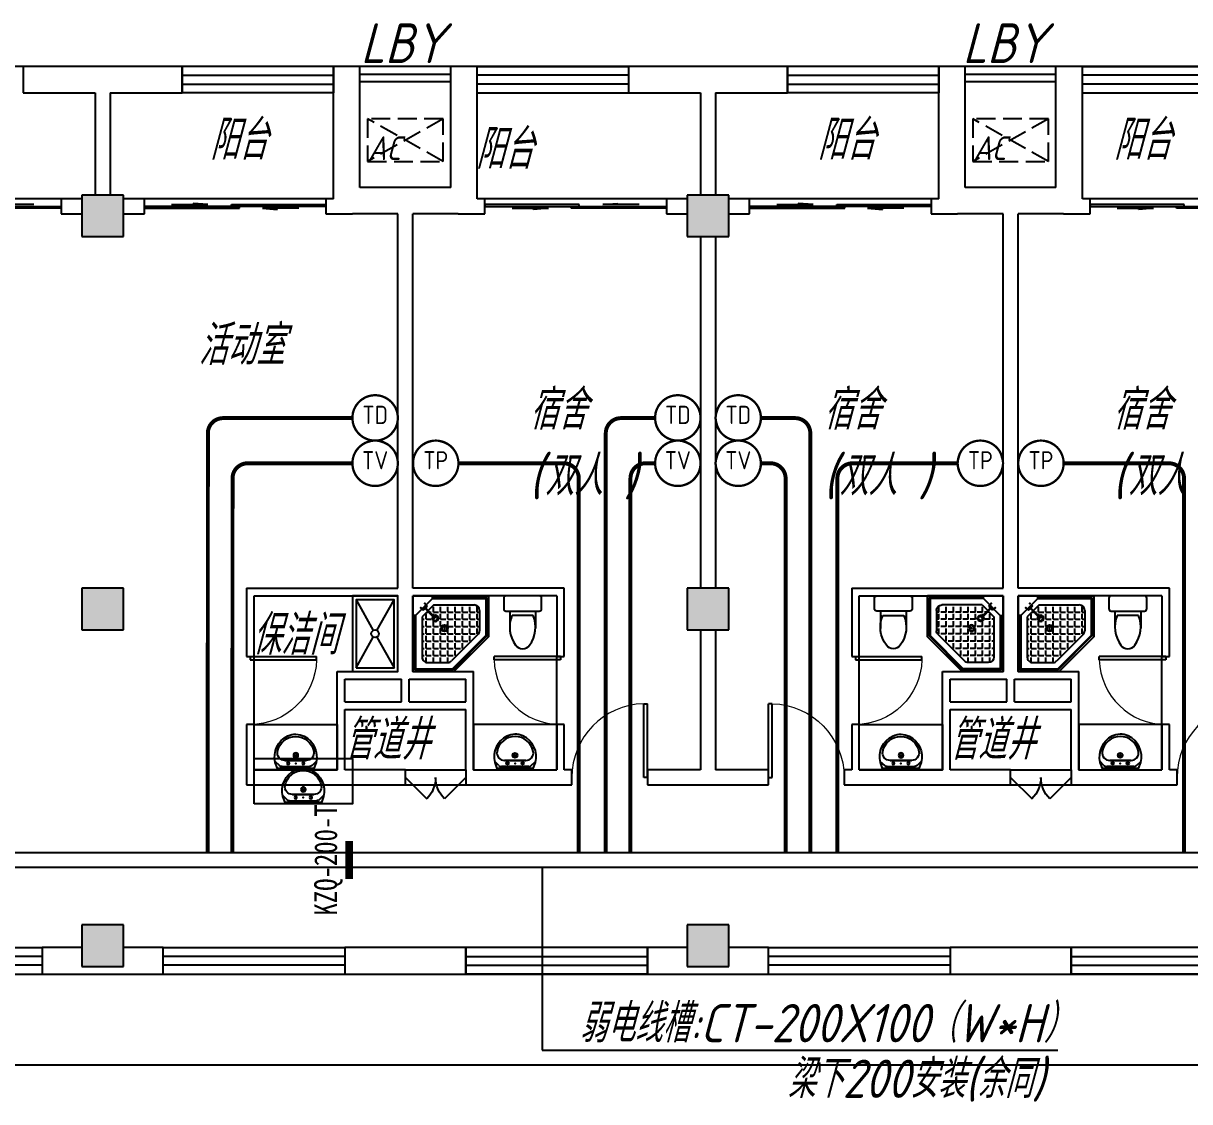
# Model space of a CAD drawing. Extents: x 0 to 2972856, y -1269770 to 0.
# Drawn here: x 2741606 to 2757023, y -885652 to -871395 of the extents above; entities that cross this region are included whole.
import ezdxf
from ezdxf.enums import TextEntityAlignment as Align

# ---------------------------------------------------------------- set-up
doc = ezdxf.new("R2010")
doc.units = 0
doc.header["$LTSCALE"] = 1000
doc.header["$PDSIZE"] = 50
doc.linetypes.add('DASH', pattern=[0.35, 0.25, -0.1])
for name, color, linetype in [('1-建筑底图', 8, 'Continuous'), ('CABLETRAY_DIM', 3, 'Continuous'), ('CABLETRAY_PDS', 4, 'Continuous'), ('EQUIP-通讯', 3, 'Continuous'), ('PUB_TEXT', 7, 'Continuous'), ('WIRE-综合布线', 4, 'Continuous'), ('抗震支吊架', 2, 'Continuous'), ('洁具', 251, 'Continuous'), ('空调外机', 251, 'Continuous')]:
    doc.layers.add(name, color=color, linetype=linetype)
doc.styles.add('_TEL_ATTDEF', font='GBENOR', dxfattribs={"width": 0.8, "height": 3, "bigfont": 'GBCBIG'})
doc.styles.add('_TEL_DIM', font='SIMPLEX', dxfattribs={"width": 0.8, "height": 3.5, "bigfont": 'HZTXT'})
doc.styles.add('kzcad', font='', dxfattribs={"width": 0.8})
doc.styles.get("Standard").update_dxf_attribs({"font": 'gbeitc.shx', "bigfont": 'gbcbig.shx'})
doc.styles.get('kzcad').set_extended_font_data('SimSun')
doc.linetypes.add('JIEDI', pattern='A,1.25,-0.25,0.25,-0.25,0.625,["/",Standard,S=0.6,R=0,X=0,Y=-0.3],0.625,-0.25,0.25,-0.25', length=4)

# ---------------------------------------------------------------- blocks, each defined once
blk = doc.blocks.new('$lvtry$00000178')
at = {"color": 0}
for p, q in [((-238, 0), (238, 0)), ((-214, -36), (-272, -91)), ((-180, -23), (180, -23)), ((-142, -105), (140, -105)), ((140, -105), (-142, -105)), ((216, -37), (268, -91))]:
    blk.add_line(p, q, dxfattribs=at)
blk.add_lwpolyline([(-104, -430, 0.224698), (110, -425, 0.348046), (269, -79), (239, 0), (-241, 0), (-271, -79, 0.356844)], format="xyb", close=True, dxfattribs=at)
for centre, radius in [((-100, -65), 16.3), ((1, -172), 31.6), ((100, -65), 16.3)]:
    blk.add_circle(centre, radius, dxfattribs=at)
at = {"color": 0, "lineweight": 13}
blk.add_circle((1, -172), 23, dxfattribs=at)
at = {"color": 0}
for centre, radius, start, end in [((-142, -205), 100, 90, 190.5602), ((-180, -73), 50, 90, 133.181), ((140, -205), 100, 349.4398, 90), ((180, -73), 50, 44.5607, 90), ((-1, -179), 243, 190.5602, 349.4398)]:
    blk.add_arc(centre, radius, start, end, dxfattribs=at)
for p in [(0, -65), (1, -172)]:
    blk.add_point(p, dxfattribs=at)
blk = doc.blocks.new('$equip$00003204')
at = {"const_width": 0.05}
blk.add_lwpolyline([(0, 0.5, -1), (0, -0.5, -1), (0, 0.5, 0.021884)], format="xyb", dxfattribs=at)
blk.add_circle((0, 0), 0.5)
for p in [(0, 0.5), (-0.5, 0), (0.5, 0), (0, -0.5)]:
    blk.add_point(p)
at = {"color": 7, "style": '_TEL_ATTDEF'}
blk.add_attdef('$TEXT$', text='', height=0.4, dxfattribs=at).set_placement((0, 0), align=Align.MIDDLE_CENTER)
at = {"color": 7, "style": '_TEL_DIM', "flags": 1}
for tag in ['A', 'REMARK']:
    blk.add_attdef(tag, text='', height=0.00002, dxfattribs=at).set_placement((0, 0), align=Align.MIDDLE_CENTER)
blk = doc.blocks.new('$equip$00003209')
at = {"const_width": 0.05}
blk.add_lwpolyline([(0, 0.5, -1), (0, -0.5, -1), (0, 0.5, 0.021884)], format="xyb", dxfattribs=at)
blk.add_circle((0, 0), 0.5)
for p in [(0, 0.5), (-0.5, 0), (0.5, 0), (0, -0.5)]:
    blk.add_point(p)
at = {"color": 7, "style": '_TEL_ATTDEF'}
blk.add_attdef('$TEXT$', text='', height=0.4, dxfattribs=at).set_placement((0, 0), align=Align.MIDDLE_CENTER)
at = {"color": 7, "style": '_TEL_DIM', "flags": 1}
for tag in ['A', 'REMARK']:
    blk.add_attdef(tag, text='', height=0.00002, dxfattribs=at).set_placement((0, 0), align=Align.MIDDLE_CENTER)
blk = doc.blocks.new('$equip$00003208')
at = {"const_width": 0.05}
blk.add_lwpolyline([(0, 0.5, -1), (0, -0.5, -1), (0, 0.5, 0.021884)], format="xyb", dxfattribs=at)
blk.add_circle((0, 0), 0.5)
for p in [(0, 0.5), (-0.5, 0), (0.5, 0), (0, -0.5)]:
    blk.add_point(p)
at = {"color": 7, "style": '_TEL_ATTDEF'}
blk.add_attdef('$TEXT$', text='', height=0.4, dxfattribs=at).set_placement((0, 0), align=Align.MIDDLE_CENTER)
at = {"color": 7, "style": '_TEL_DIM', "flags": 1}
for tag in ['A', 'REMARK']:
    blk.add_attdef(tag, text='', height=0.00002, dxfattribs=at).set_placement((0, 0), align=Align.MIDDLE_CENTER)
blk = doc.blocks.new('1F平面-CAD导入_dwg_Drawing4_t3_dwg_$plan$00001613-474159-1F-927810-1F')
at = {"layer": '洁具'}
for p, q in [((-200, 170), (-430, 170)), ((-30, 250), (-170, 250)), ((-260, -140), (-260, 140)), ((-200, -170), (-200, -220)), ((-170, -250), (-30, -250))]:
    blk.add_line(p, q, dxfattribs=at)
for points in [[(-200, 220), (-200, 170), (-200, -170), (-430, -170)], [(0, -220), (0, 220)]]:
    blk.add_lwpolyline(points, dxfattribs=at)
for centre, radius, start, end in [((-413, -227), 398, 67.4505, 126.6381), ((-170, 220), 30, 90, 180), ((-30, 220), 30, 0, 90), ((-590, 0), 110, 123.4509, 236.5491), ((-413, 227), 398, 233.3619, 292.5495), ((-170, -220), 30, 180, 270), ((-30, -220), 30, 270, 0)]:
    blk.add_arc(centre, radius, start, end, dxfattribs=at)
blk = doc.blocks.new('$lvtry$00000169')
at = {"color": 0}
for p, q in [((259, -36), (259, 0)), ((259, -36), (36, -259)), ((276, -120), (120, -276)), ((144, -151), (291, -298)), ((151, -144), (298, -291)), ((259, -24), (976, -24)), ((259, -36), (964, -36)), ((270, -213), (270, -143)), ((276, -120), (808, -120)), ((366, -213), (366, -143)), ((462, -213), (462, -143)), ((558, -213), (558, -143)), ((655, -213), (655, -143)), ((751, -213), (751, -143)), ((847, -213), (847, -143)), ((964, -36), (976, -24)), ((964, -36), (964, -525)), ((976, -24), (976, -530)), ((36, -259), (0, -259)), ((24, -259), (24, -976)), ((36, -259), (36, -964)), ((120, -276), (120, -808)), ((173, -309), (173, -239)), ((183, -213), (205, -213)), ((220, -213), (243, -213)), ((270, -213), (340, -213)), ((270, -263), (270, -239)), ((366, -213), (436, -213)), ((366, -309), (366, -239)), ((462, -213), (532, -213)), ((462, -309), (462, -239)), ((558, -213), (628, -213)), ((558, -309), (558, -239)), ((655, -213), (725, -213)), ((655, -309), (655, -239)), ((751, -213), (821, -213)), ((751, -309), (751, -239)), ((847, -213), (880, -213)), ((847, -309), (847, -239)), ((880, -192), (880, -460)), ((120, -309), (147, -309)), ((120, -405), (147, -405)), ((173, -309), (243, -309)), ((173, -405), (173, -335)), ((173, -405), (243, -405)), ((173, -501), (173, -431)), ((270, -405), (270, -335)), ((270, -405), (340, -405)), ((270, -501), (270, -431)), ((334, -309), (340, -309)), ((366, -309), (436, -309)), ((366, -405), (366, -335)), ((366, -405), (379, -405)), ((366, -501), (366, -431)), ((462, -309), (532, -309)), ((462, -405), (462, -335)), ((462, -405), (532, -405)), ((462, -501), (462, -431)), ((558, -309), (628, -309)), ((558, -405), (558, -335)), ((558, -405), (628, -405)), ((558, -501), (558, -431)), ((655, -309), (725, -309)), ((655, -405), (655, -335)), ((655, -405), (725, -405)), ((655, -501), (655, -431)), ((751, -309), (821, -309)), ((751, -405), (751, -335)), ((751, -405), (821, -405)), ((751, -501), (751, -431)), ((847, -309), (880, -309)), ((847, -405), (847, -335)), ((847, -405), (880, -405)), ((847, -501), (847, -431)), ((120, -501), (147, -501)), ((120, -598), (147, -598)), ((173, -501), (243, -501)), ((173, -598), (173, -528)), ((173, -598), (243, -598)), ((270, -501), (340, -501)), ((270, -598), (270, -528)), ((270, -598), (340, -598)), ((366, -501), (436, -501)), ((366, -598), (366, -528)), ((366, -598), (436, -598)), ((462, -501), (532, -501)), ((462, -598), (462, -528)), ((462, -598), (532, -598)), ((859, -511), (511, -859)), ((964, -525), (525, -964)), ((976, -530), (530, -976)), ((558, -501), (628, -501)), ((558, -598), (558, -528)), ((558, -598), (628, -598)), ((655, -501), (725, -501)), ((655, -598), (655, -528)), ((655, -598), (725, -598)), ((751, -501), (821, -501)), ((751, -598), (751, -528)), ((751, -598), (773, -598)), ((847, -501), (867, -501)), ((964, -525), (976, -530)), ((120, -694), (147, -694)), ((173, -694), (173, -624)), ((173, -694), (243, -694)), ((173, -790), (173, -720)), ((270, -694), (270, -624)), ((270, -694), (340, -694)), ((270, -790), (270, -720)), ((366, -694), (366, -624)), ((366, -694), (436, -694)), ((366, -790), (366, -720)), ((462, -694), (462, -624)), ((462, -694), (532, -694)), ((462, -790), (462, -720)), ((558, -694), (558, -624)), ((558, -694), (628, -694)), ((558, -790), (558, -720)), ((655, -694), (655, -624)), ((655, -694), (676, -694)), ((120, -790), (147, -790)), ((173, -790), (243, -790)), ((173, -878), (173, -816)), ((192, -880), (460, -880)), ((270, -790), (340, -790)), ((270, -880), (270, -816)), ((366, -790), (436, -790)), ((366, -880), (366, -816)), ((462, -790), (532, -790)), ((462, -880), (462, -816)), ((558, -790), (580, -790)), ((36, -964), (24, -976)), ((24, -976), (530, -976)), ((36, -964), (525, -964)), ((525, -964), (530, -976))]:
    blk.add_line(p, q, dxfattribs=at)
blk.add_lwpolyline([(0, 0), (0, -1000), (540, -1000), (1000, -540), (1000, 0)], close=True)
for points in [[(0, 0), (0, -1000)], [(0, 0), (1000, 0)], [(1000, 0), (1000, -540)], [(190, -136), (178, -148), (162, -132), (174, -121)], [(136, -190), (148, -178), (132, -162), (121, -174)], [(1000, -540), (540, -1000)], [(0, -1000), (540, -1000)]]:
    blk.add_lwpolyline(points, close=True, dxfattribs=at)
for radius in [43.8, 31.1]:
    blk.add_circle((416, -428), radius, dxfattribs=at)
for centre, radius, start, end in [((808, -192), 72, 0, 90), ((296, -296), 40.6, 142.583, 128.4197), ((296, -296), 28.6, 145.828, 125.6599), ((808, -460), 72, 315, 0), ((192, -808), 72, 180, 270), ((460, -808), 72, 270, 315)]:
    blk.add_arc(centre, radius, start, end, dxfattribs=at)
for p in [(156, -102, 0), (103, -156, 0), (416, -428, 0)]:
    blk.add_point(p, dxfattribs=at)
blk = doc.blocks.new('A$C70365C93')
at = {"layer": '洁具'}
blk.add_lwpolyline([(-1900, 2300), (-1900, 1700), (-800, 1700), (-800, 2300)], close=True, dxfattribs=at)
blk.add_blockref('$lvtry$00000178', (-1350, 2280), dxfattribs=at)
at = {"layer": '洁具', "rotation": 180}
blk.add_blockref('$lvtry$00000169', (0, 0), dxfattribs=at)
at = {"layer": '洁具', "extrusion": (0, 0, -1), "xscale": -1, "zscale": -1, "rotation": 90}
blk.add_blockref('1F平面-CAD导入_dwg_Drawing4_t3_dwg_$plan$00001613-474159-1F-927810-1F', (1450, 0), dxfattribs=at)
blk = doc.blocks.new('A$Cf5a72a1b')
at = {"layer": '空调外机', "linetype": 'DASH'}
for p, q in [((1000, 563), (0, 0)), ((1000, 0), (0, 563))]:
    blk.add_line(p, q, dxfattribs=at)
blk.add_lwpolyline([(1000, 563), (0, 563), (0, 0), (1000, 0)], close=True, dxfattribs=at)
at = {"layer": 'PUB_TEXT'}
blk.add_text('AC', height=315, dxfattribs=at).set_placement((5, 18))
blk = doc.blocks.new('$WINLIB2D$00000001')
at = {"color": 0}
for points in [[(-0.5, 0.5), (-0.5, -0.5)], [(-0.5, 0.5), (0.5, 0.5)], [(0.5, -0.5), (0.5, 0.5)], [(0.5, 0.1667), (-0.5, 0.1667)], [(0.5, -0.1667), (-0.5, -0.1667)], [(-0.5, -0.5), (0.5, -0.5)]]:
    blk.add_lwpolyline(points, dxfattribs=at)
blk = doc.blocks.new('$DorLib2D$00000116')
at = {"color": 0}
for p, q in [((-0.5, 0), (-0.146, 0.354)), ((0.5, 0), (0.146, 0.354))]:
    blk.add_line(p, q, dxfattribs=at)
for centre, start, end in [((-0.5, 0), 0, 45), ((0.5, 0), 135, 180)]:
    blk.add_arc(centre, 0.5, start, end, dxfattribs=at)
blk = doc.blocks.new('$DorLib2D$00000001')
for p, q in [((0.45, 0.975), (0.5, 0.975)), ((0.45, 0), (0.45, 0.975)), ((0.5, 0), (0.5, 0.975)), ((0.5, 0), (0.45, 0))]:
    blk.add_line(p, q)
at = {"lineweight": 13}
blk.add_arc((0.475, 0), 0.975, 91.4693, 180, dxfattribs=at)
blk = doc.blocks.new('$DorLib2D$00000131')
at = {"color": 0, "linetype": 'Continuous'}
for p, q in [((0.15, 0.125), (0.2319, 0.1973)), ((0.2319, 0.1973), (0.2319, 0.125)), ((-0.5, 0.125), (-0.5, 0)), ((0.0192, 0.125), (-0.5, 0.125)), ((0.0192, 0), (0.0192, 0.125)), ((0.35, 0.125), (0.15, 0.125)), ((-0.5, 0), (0.0192, 0)), ((-0.024, 0), (0.5, 0)), ((-0.024, -0.125), (-0.024, 0)), ((0.5, 0), (0.5, -0.125)), ((-0.35, -0.125), (-0.15, -0.125)), ((-0.2319, -0.1973), (-0.2319, -0.125)), ((-0.15, -0.125), (-0.2319, -0.1973)), ((0.5, -0.125), (-0.024, -0.125))]:
    blk.add_line(p, q, dxfattribs=at)
blk = doc.blocks.new('1-1层建筑底图')
at = {"layer": '1-建筑底图'}
for points in [[(2128151.6, -730026.3), (2127601.6, -730026.3), (2127601.6, -730576.3), (2128151.6, -730576.3)], [(2136151.6, -730026.3), (2135601.6, -730026.3), (2135601.6, -730576.3), (2136151.6, -730576.3)], [(2128151.6, -735226.3), (2127601.6, -735226.3), (2127601.6, -735776.3), (2128151.6, -735776.3)], [(2136151.6, -735226.3), (2135601.6, -735226.3), (2135601.6, -735776.3), (2136151.6, -735776.3)], [(2128151.6, -739676.3), (2127601.6, -739676.3), (2127601.6, -740226.3), (2128151.6, -740226.3)], [(2136151.6, -739676.3), (2135601.6, -739676.3), (2135601.6, -740226.3), (2136151.6, -740226.3)]]:
    blk.add_hatch(color=256, dxfattribs=at).paths.add_polyline_path(points)
for p, q in [((2127876.6, -728326.3), (2126826.6, -728326.3)), ((2126826.6, -728326.3), (2126826.6, -728676.3)), ((2128926.6, -728326.3), (2127876.6, -728326.3)), ((2128926.6, -728676.3), (2128926.6, -728326.3)), ((2131276.6, -728326.3), (2130926.6, -728326.3)), ((2130926.6, -728326.3), (2130926.6, -728676.3)), ((2131276.6, -729926.3), (2131276.6, -728326.3)), ((2132826.6, -728326.3), (2132476.6, -728326.3)), ((2132476.6, -729926.3), (2132476.6, -728326.3)), ((2132826.6, -728676.3), (2132826.6, -728326.3)), ((2135876.6, -728326.3), (2134826.6, -728326.3)), ((2134826.6, -728326.3), (2134826.6, -728676.3)), ((2136926.6, -728326.3), (2135876.6, -728326.3)), ((2136926.6, -728676.3), (2136926.6, -728326.3)), ((2139276.6, -728326.3), (2138926.6, -728326.3)), ((2138926.6, -728326.3), (2138926.6, -728676.3)), ((2139276.6, -729926.3), (2139276.6, -728326.3)), ((2140476.6, -729926.3), (2140476.6, -728326.3)), ((2140826.6, -728326.3), (2140476.6, -728326.3)), ((2140826.6, -728676.3), (2140826.6, -728326.3)), ((2126826.6, -728676.3), (2127776.6, -728676.3)), ((2127776.6, -728676.3), (2127776.6, -730026.3)), ((2127976.6, -728676.3), (2128926.6, -728676.3)), ((2127976.6, -728676.3), (2127976.6, -730026.3)), ((2130926.6, -730076.3), (2130926.6, -728676.3)), ((2132826.6, -730076.3), (2132826.6, -728676.3)), ((2134826.6, -728676.3), (2135776.6, -728676.3)), ((2135776.6, -728676.3), (2135776.6, -730026.3)), ((2135976.6, -728676.3), (2136926.6, -728676.3)), ((2135976.6, -728676.3), (2135976.6, -730026.3)), ((2138926.6, -730076.3), (2138926.6, -728676.3)), ((2140826.6, -730076.3), (2140826.6, -728676.3)), ((2131876.6, -729926.3), (2131276.6, -729926.3)), ((2132476.6, -729926.3), (2131876.6, -729926.3)), ((2139876.6, -729926.3), (2139276.6, -729926.3)), ((2140476.6, -729926.3), (2139876.6, -729926.3)), ((2127326.6, -730076.3), (2124926.6, -730076.3)), ((2127601.6, -730076.3), (2127326.6, -730076.3)), ((2127326.6, -730076.3), (2127326.6, -730276.3)), ((2128151.6, -730026.3), (2127601.6, -730026.3)), ((2127601.6, -730026.3), (2127601.6, -730576.3)), ((2128151.6, -730576.3), (2128151.6, -730026.3)), ((2128426.6, -730076.3), (2128151.6, -730076.3)), ((2128426.6, -730276.3), (2128426.6, -730076.3)), ((2130826.6, -730076.3), (2128426.6, -730076.3)), ((2130926.6, -730076.3), (2130826.6, -730076.3)), ((2130826.6, -730076.3), (2130826.6, -730276.3)), ((2132926.6, -730076.3), (2132826.6, -730076.3)), ((2135326.6, -730076.3), (2132926.6, -730076.3)), ((2132926.6, -730276.3), (2132926.6, -730076.3)), ((2135601.6, -730076.3), (2135326.6, -730076.3)), ((2135326.6, -730076.3), (2135326.6, -730276.3)), ((2136151.6, -730026.3), (2135601.6, -730026.3)), ((2135601.6, -730026.3), (2135601.6, -730576.3)), ((2136151.6, -730576.3), (2136151.6, -730026.3)), ((2136426.6, -730076.3), (2136151.6, -730076.3)), ((2136426.6, -730276.3), (2136426.6, -730076.3)), ((2138826.6, -730076.3), (2136426.6, -730076.3)), ((2138926.6, -730076.3), (2138826.6, -730076.3)), ((2138826.6, -730076.3), (2138826.6, -730276.3)), ((2140926.6, -730076.3), (2140826.6, -730076.3)), ((2143326.6, -730076.3), (2140926.6, -730076.3)), ((2140926.6, -730276.3), (2140926.6, -730076.3)), ((2127326.6, -730276.3), (2127601.6, -730276.3)), ((2128151.6, -730276.3), (2128426.6, -730276.3)), ((2130826.6, -730276.3), (2131176.6, -730276.3)), ((2131776.6, -730276.3), (2131176.6, -730276.3)), ((2131776.6, -735226.3), (2131776.6, -730276.3)), ((2132576.6, -730276.3), (2131976.6, -730276.3)), ((2131976.6, -735226.3), (2131976.6, -730276.3)), ((2132576.6, -730276.3), (2132926.6, -730276.3)), ((2135326.6, -730276.3), (2135601.6, -730276.3)), ((2136151.6, -730276.3), (2136426.6, -730276.3)), ((2138826.6, -730276.3), (2139176.6, -730276.3)), ((2139776.6, -730276.3), (2139176.6, -730276.3)), ((2139776.6, -735226.3), (2139776.6, -730276.3)), ((2140576.6, -730276.3), (2139976.6, -730276.3)), ((2139976.6, -735226.3), (2139976.6, -730276.3)), ((2140576.6, -730276.3), (2140926.6, -730276.3)), ((2127601.6, -730576.3), (2128151.6, -730576.3)), ((2135601.6, -730576.3), (2136151.6, -730576.3)), ((2135776.6, -730576.3), (2135776.6, -735226.3)), ((2135976.6, -730576.3), (2135976.6, -735226.3)), ((2128151.6, -735226.3), (2127601.6, -735226.3)), ((2127601.6, -735226.3), (2127601.6, -735776.3)), ((2128151.6, -735776.3), (2128151.6, -735226.3)), ((2129776.6, -735226.3), (2131776.6, -735226.3)), ((2129776.6, -735226.3), (2129776.6, -736126.3)), ((2133976.6, -735226.3), (2131976.6, -735226.3)), ((2133976.6, -736126.3), (2133976.6, -735226.3)), ((2136151.6, -735226.3), (2135601.6, -735226.3)), ((2135601.6, -735226.3), (2135601.6, -735776.3)), ((2136151.6, -735776.3), (2136151.6, -735226.3)), ((2137776.6, -735226.3), (2139776.6, -735226.3)), ((2137776.6, -735226.3), (2137776.6, -736126.3)), ((2141976.6, -735226.3), (2139976.6, -735226.3)), ((2141976.6, -736126.3), (2141976.6, -735226.3)), ((2129876.6, -735326.3), (2131776.6, -735326.3)), ((2129876.6, -736126.3), (2129876.6, -735326.3)), ((2131226.6, -735376.3), (2131452.3, -735782.6)), ((2131500.9, -735782.6), (2131726.6, -735376.3)), ((2131776.6, -736326.3), (2131776.6, -735326.3)), ((2131976.6, -736326.3), (2131976.6, -735326.3)), ((2133876.6, -735326.3), (2131976.6, -735326.3)), ((2133876.6, -735326.3), (2133876.6, -736126.3)), ((2137876.6, -735326.3), (2139776.6, -735326.3)), ((2137876.6, -736126.3), (2137876.6, -735326.3)), ((2139776.6, -736326.3), (2139776.6, -735326.3)), ((2139976.6, -736326.3), (2139976.6, -735326.3)), ((2141876.6, -735326.3), (2139976.6, -735326.3)), ((2141876.6, -735326.3), (2141876.6, -736126.3)), ((2127601.6, -735776.3), (2128151.6, -735776.3)), ((2135601.6, -735776.3), (2136151.6, -735776.3)), ((2135776.6, -735776.3), (2135776.6, -737626.3)), ((2135976.6, -735776.3), (2135976.6, -737626.3)), ((2131226.6, -736276.3), (2131452.3, -735870)), ((2131500.9, -735870), (2131726.6, -736276.3)), ((2129776.6, -736126.3), (2129876.6, -736126.3)), ((2129876.6, -737026.3), (2129876.6, -736126.3)), ((2133876.6, -737026.3), (2133876.6, -736126.3)), ((2133876.6, -736126.3), (2133976.6, -736126.3)), ((2137776.6, -736126.3), (2137876.6, -736126.3)), ((2137876.6, -737026.3), (2137876.6, -736126.3)), ((2141876.6, -737026.3), (2141876.6, -736126.3)), ((2141876.6, -736126.3), (2141976.6, -736126.3)), ((2130976.6, -736326.3), (2131776.6, -736326.3)), ((2130976.6, -736826.3), (2130976.6, -736326.3)), ((2131076.6, -736426.3), (2131826.6, -736426.3)), ((2131076.6, -736726.3), (2131076.6, -736426.3)), ((2131826.6, -736726.3), (2131826.6, -736426.3)), ((2131926.6, -736426.3), (2132676.6, -736426.3)), ((2131926.6, -736726.3), (2131926.6, -736426.3)), ((2131976.6, -736326.3), (2132776.6, -736326.3)), ((2132676.6, -736726.3), (2132676.6, -736426.3)), ((2132776.6, -736826.3), (2132776.6, -736326.3)), ((2138976.6, -736326.3), (2139776.6, -736326.3)), ((2138976.6, -736826.3), (2138976.6, -736326.3)), ((2139076.6, -736426.3), (2139826.6, -736426.3)), ((2139076.6, -736726.3), (2139076.6, -736426.3)), ((2139826.6, -736726.3), (2139826.6, -736426.3)), ((2139926.6, -736426.3), (2140676.6, -736426.3)), ((2139926.6, -736726.3), (2139926.6, -736426.3)), ((2139976.6, -736326.3), (2140776.6, -736326.3)), ((2140676.6, -736726.3), (2140676.6, -736426.3)), ((2140776.6, -736826.3), (2140776.6, -736326.3)), ((2131076.6, -736726.3), (2131826.6, -736726.3)), ((2131926.6, -736726.3), (2132676.6, -736726.3)), ((2139076.6, -736726.3), (2139826.6, -736726.3)), ((2139926.6, -736726.3), (2140676.6, -736726.3)), ((2130976.6, -737626.3), (2130976.6, -736826.3)), ((2131076.6, -736826.3), (2131876.6, -736826.3)), ((2131076.6, -737626.3), (2131076.6, -736826.3)), ((2131876.6, -736826.3), (2132676.6, -736826.3)), ((2132676.6, -737626.3), (2132676.6, -736826.3)), ((2132776.6, -737626.3), (2132776.6, -736826.3)), ((2138976.6, -737626.3), (2138976.6, -736826.3)), ((2139076.6, -736826.3), (2139876.6, -736826.3)), ((2139076.6, -737626.3), (2139076.6, -736826.3)), ((2139876.6, -736826.3), (2140676.6, -736826.3)), ((2140676.6, -737626.3), (2140676.6, -736826.3)), ((2140776.6, -737626.3), (2140776.6, -736826.3)), ((2129876.6, -737026.3), (2129776.6, -737026.3)), ((2129776.6, -737026.3), (2129776.6, -737826.3)), ((2129876.6, -737626.3), (2129876.6, -737026.3)), ((2133976.6, -737026.3), (2133876.6, -737026.3)), ((2133876.6, -737026.3), (2133876.6, -737626.3)), ((2133976.6, -737626.3), (2133976.6, -737026.3)), ((2137876.6, -737026.3), (2137776.6, -737026.3)), ((2137776.6, -737026.3), (2137776.6, -737626.3)), ((2137876.6, -737626.3), (2137876.6, -737026.3)), ((2141976.6, -737026.3), (2141876.6, -737026.3)), ((2141876.6, -737026.3), (2141876.6, -737626.3)), ((2141976.6, -737626.3), (2141976.6, -737026.3)), ((2129876.6, -737626.3), (2130976.6, -737626.3)), ((2131876.6, -737626.3), (2131076.6, -737626.3)), ((2131876.6, -737826.3), (2131876.6, -737626.3)), ((2131876.6, -737626.3), (2132676.6, -737626.3)), ((2132676.6, -737626.3), (2132676.6, -737826.3)), ((2132776.6, -737626.3), (2133876.6, -737626.3)), ((2134076.6, -737626.3), (2133976.6, -737626.3)), ((2134076.6, -737826.3), (2134076.6, -737626.3)), ((2135776.6, -737626.3), (2135076.6, -737626.3)), ((2135076.6, -737626.3), (2135076.6, -737826.3)), ((2136676.6, -737626.3), (2135976.6, -737626.3)), ((2136676.6, -737826.3), (2136676.6, -737626.3)), ((2137776.6, -737626.3), (2137676.6, -737626.3)), ((2137676.6, -737626.3), (2137676.6, -737826.3)), ((2137876.6, -737626.3), (2138976.6, -737626.3)), ((2139876.6, -737626.3), (2139076.6, -737626.3)), ((2139876.6, -737826.3), (2139876.6, -737626.3)), ((2139876.6, -737626.3), (2140676.6, -737626.3)), ((2140676.6, -737626.3), (2140676.6, -737826.3)), ((2140776.6, -737626.3), (2141876.6, -737626.3)), ((2142076.6, -737626.3), (2141976.6, -737626.3)), ((2142076.6, -737826.3), (2142076.6, -737626.3)), ((2129776.6, -737826.3), (2130976.6, -737826.3)), ((2130976.6, -737826.3), (2131876.6, -737826.3)), ((2131876.6, -737826.3), (2132676.6, -737826.3)), ((2132676.6, -737826.3), (2132776.6, -737826.3)), ((2132776.6, -737826.3), (2133976.6, -737826.3)), ((2133976.6, -737826.3), (2134076.6, -737826.3)), ((2135076.6, -737826.3), (2135876.6, -737826.3)), ((2135876.6, -737826.3), (2136676.6, -737826.3)), ((2137676.6, -737826.3), (2137776.6, -737826.3)), ((2137776.6, -737826.3), (2138976.6, -737826.3)), ((2138976.6, -737826.3), (2139876.6, -737826.3)), ((2139876.6, -737826.3), (2140676.6, -737826.3)), ((2140676.6, -737826.3), (2140776.6, -737826.3)), ((2140776.6, -737826.3), (2141976.6, -737826.3)), ((2141976.6, -737826.3), (2142076.6, -737826.3)), ((2128151.6, -739676.3), (2127601.6, -739676.3)), ((2127601.6, -739676.3), (2127601.6, -740226.3)), ((2128151.6, -740226.3), (2128151.6, -739676.3)), ((2136151.6, -739676.3), (2135601.6, -739676.3)), ((2135601.6, -739676.3), (2135601.6, -740226.3)), ((2136151.6, -740226.3), (2136151.6, -739676.3)), ((2127601.6, -739976.3), (2127076.6, -739976.3)), ((2127076.6, -739976.3), (2127076.6, -740326.3)), ((2128676.6, -739976.3), (2128151.6, -739976.3)), ((2128676.6, -740326.3), (2128676.6, -739976.3)), ((2132676.6, -739976.3), (2131076.6, -739976.3)), ((2131076.6, -739976.3), (2131076.6, -740326.3)), ((2132676.6, -740326.3), (2132676.6, -739976.3)), ((2135601.6, -739976.3), (2135076.6, -739976.3)), ((2135076.6, -739976.3), (2135076.6, -740326.3)), ((2136676.6, -739976.3), (2136151.6, -739976.3)), ((2136676.6, -740326.3), (2136676.6, -739976.3)), ((2140676.6, -739976.3), (2139076.6, -739976.3)), ((2139076.6, -739976.3), (2139076.6, -740326.3)), ((2140676.6, -740326.3), (2140676.6, -739976.3)), ((2127601.6, -740226.3), (2128151.6, -740226.3)), ((2135601.6, -740226.3), (2136151.6, -740226.3)), ((2127076.6, -740326.3), (2127876.6, -740326.3)), ((2127876.6, -740326.3), (2128676.6, -740326.3)), ((2131076.6, -740326.3), (2132676.6, -740326.3)), ((2135076.6, -740326.3), (2135876.6, -740326.3)), ((2135876.6, -740326.3), (2136676.6, -740326.3)), ((2139076.6, -740326.3), (2140676.6, -740326.3)), ((2078676.6, -741526.3), (2152126.6, -741526.3))]:
    blk.add_line(p, q, dxfattribs=at)
for points in [[(2151519.2, -728326.3), (2124776.6, -728326.3)], [(2131276.6, -728426.3), (2132476.6, -728426.3)], [(2139276.6, -728426.3), (2140476.6, -728426.3)], [(2131276.6, -728526.3), (2132476.6, -728526.3)], [(2139276.6, -728526.3), (2140476.6, -728526.3)], [(2078676.6, -740326.3), (2152126.6, -740326.3)]]:
    blk.add_lwpolyline(points, dxfattribs=at)
for points in [[(2131176.6, -736326.3), (2131776.6, -736326.3), (2131776.6, -735326.3), (2131176.6, -735326.3)], [(2131226.6, -736276.3), (2131726.6, -736276.3), (2131726.6, -735376.3), (2131226.6, -735376.3)], [(2129876.6, -737626.3), (2129876.6, -737026.3), (2130976.6, -737026.3), (2130976.6, -737626.3)]]:
    blk.add_lwpolyline(points, close=True, dxfattribs=at)
blk.add_circle((2131476.6, -735826.3), 50, dxfattribs=at)
for name, p, xscale, yscale, zscale, rotation in [('$WINLIB2D$00000001', (2129926.6, -728501.3), 2000, 350, 2000, 180), ('$WINLIB2D$00000001', (2137926.6, -728501.3), 2000, 350, 2000, 180), ('$WINLIB2D$00000001', (2141826.6, -728501.3), -2000, 350, -2000, 180), ('$DorLib2D$00000131', (2126126.6, -730176.3), -2400, -200, -2400, 180), ('$DorLib2D$00000131', (2129626.6, -730176.3), 2400, -200, 2400, 180), ('$DorLib2D$00000131', (2134126.6, -730176.3), -2400, -200, -2400, 180), ('$DorLib2D$00000131', (2137626.6, -730176.3), 2400, -200, 2400, 180), ('$DorLib2D$00000131', (2142126.6, -730176.3), -2400, -200, -2400, 180), ('$DorLib2D$00000001', (2129826.6, -736576.3), 900, -900, 900, 90), ('$DorLib2D$00000001', (2133926.6, -736576.3), 900, 900, 900, 90), ('$DorLib2D$00000001', (2137826.6, -736576.3), 900, -900, 900, 90), ('$DorLib2D$00000001', (2141926.6, -736576.3), 900, 900, 900, 90)]:
    blk.add_blockref(name, p, dxfattribs=dict(at, xscale=xscale, yscale=yscale, zscale=zscale, rotation=rotation))
for name, p, xscale, yscale, zscale in [('$WINLIB2D$00000001', (2133826.6, -728501.3), 2000, -350, 2000), ('$DorLib2D$00000001', (2134576.6, -737726.3), 1000, 1000, 1000), ('$DorLib2D$00000001', (2137176.6, -737726.3), -1000, 1000, -1000), ('$DorLib2D$00000001', (2142576.6, -737726.3), 1000, 1000, 1000), ('$DorLib2D$00000116', (2132276.6, -737726.3), 800, -800, 200), ('$DorLib2D$00000116', (2140276.6, -737726.3), 800, -800, 200), ('$WINLIB2D$00000001', (2125876.6, -740151.3), 2400, -350, 2400), ('$WINLIB2D$00000001', (2129876.6, -740151.3), 2400, -350, 2400), ('$WINLIB2D$00000001', (2133876.6, -740151.3), -2400, -350, -2400), ('$WINLIB2D$00000001', (2137876.6, -740151.3), 2400, -350, 2400), ('$WINLIB2D$00000001', (2141876.6, -740151.3), -2400, -350, -2400)]:
    blk.add_blockref(name, p, dxfattribs=dict(at, xscale=xscale, yscale=yscale, zscale=zscale))
for p in [(2131377.1, -729582.5), (2139377.1, -729582.5)]:
    blk.add_blockref('A$Cf5a72a1b', p, dxfattribs=at)
at = {"layer": '1-建筑底图', "rotation": 180}
for p in [(2131976.6, -735326.3), (2139976.6, -735326.3)]:
    blk.add_blockref('A$C70365C93', p, dxfattribs=at)
at = {"layer": '1-建筑底图', "xscale": -1, "rotation": 180}
for name, p in [('A$C70365C93', (2139776.6, -735326.3)), ('$lvtry$00000178', (2130427.5, -737606.3))]:
    blk.add_blockref(name, p, dxfattribs=at)
at = {"layer": '1-建筑底图'}
for s, p in [('LBY', (2131284, -728281.2)), ('LBY', (2139241.7, -728281.2)), ('阳台', (2129291.4, -729558.2)), ('阳台', (2137322.6, -729558.2)), ('阳台', (2141237.1, -729558.2)), ('阳台', (2132803.1, -729680.4)), ('活动室', (2129140.4, -732272.4)), ('宿舍', (2133511.2, -733126)), ('宿舍', (2137401.2, -733126)), ('宿舍', (2141222, -733126)), ('(', (2133511.2, -733998.1)), ('双人', (2133721.2, -733998.1)), (')', (2134771.2, -733998.1)), ('(', (2137401.2, -733998.1)), ('双人', (2137611.2, -733998.1)), (')', (2138661.2, -733998.1)), ('(', (2141222, -733998.1)), ('双人', (2141432, -733998.1)), ('保洁间', (2129848.4, -736102.5)), ('管道井', (2131061.9, -737489.3)), ('管道井', (2139061.9, -737489.3))]:
    blk.add_text(s, height=525, dxfattribs=at).set_placement(p)

msp = doc.modelspace()

# ---------------------------------------------------------------- linework, layer by layer
at = {"layer": 'CABLETRAY_DIM', "linetype": 'ByBlock'}
for p, q in [((2748466, -882557), (2748466, -884972)), ((2748466, -884972), (2755282, -884972))]:
    msp.add_line(p, q, dxfattribs=at)
at = {"layer": 'CABLETRAY_PDS', "linetype": 'ByBlock'}
for p, q in [((2685407, -882357), (2771300, -882357)), ((2771300, -882557), (2685407, -882557))]:
    msp.add_line(p, q, dxfattribs=at)
at = {"layer": 'WIRE-综合布线', "linetype": 'Continuous', "const_width": 52.5}
for points in [[(2745956, -876615), (2744245, -876615, 0.414214), (2744045, -876815), (2744044, -882357)], [(2749957, -876615), (2749505, -876615, 0.414214), (2749305, -876815), (2749304, -882357)], [(2751356, -876615), (2751808, -876615, -0.414214), (2752008, -876815), (2752007, -882357)], [(2745956, -877212), (2744571, -877212, 0.414214), (2744371, -877412), (2744370, -882357)], [(2748947, -882357), (2748948, -877412, 0.414214), (2748748, -877212), (2747357, -877212)], [(2749957, -877212), (2749831, -877212, 0.414214), (2749631, -877412), (2749630, -882357)], [(2751356, -877212), (2751482, -877212, -0.414214), (2751682, -877412), (2751681, -882357)], [(2752365, -882357), (2752366, -877412, -0.414214), (2752566, -877212), (2753956, -877212)], [(2756947, -882357), (2756948, -877412, 0.414214), (2756748, -877212), (2755357, -877212)]]:
    msp.add_lwpolyline(points, format="xyb", dxfattribs=at)
at = {"layer": '抗震支吊架', "color": 2, "const_width": 100}
msp.add_lwpolyline([(2745912, -882707), (2745912, -882207)], dxfattribs=at)
at = {"layer": '洁具'}
msp.add_lwpolyline([(2744656, -881716), (2744656, -881116), (2745956, -881116), (2745956, -881716)], close=True, dxfattribs=at)

# ---------------------------------------------------------------- block references
at = {"layer": '1-建筑底图', "linetype": 'ByBlock'}
msp.add_blockref('1-1层建筑底图', (614779, -143639), dxfattribs=at)
at = {"layer": 'EQUIP-通讯', "linetype": 'JIEDI'}
ref = msp.add_blockref('$equip$00003209', (2746256, -876612), dxfattribs=dict(at, xscale=600, yscale=600, zscale=600, rotation=180))
ref.add_attrib('$TEXT$', 'TD', dxfattribs={"layer": '0', "color": 7, "height": 240, "style": '_TEL_ATTDEF'}).set_placement((2746256, -876572), align=Align.MIDDLE_CENTER)
ref = msp.add_blockref('$equip$00003209', (2750257, -876612), dxfattribs=dict(at, xscale=600, yscale=600, zscale=600, rotation=180))
ref.add_attrib('$TEXT$', 'TD', dxfattribs={"layer": '0', "color": 7, "height": 240, "style": '_TEL_ATTDEF'}).set_placement((2750257, -876572), align=Align.MIDDLE_CENTER)
ref = msp.add_blockref('$equip$00003209', (2751056, -876612), dxfattribs=dict(at, xscale=-600, yscale=600, zscale=600, rotation=180))
ref.add_attrib('$TEXT$', 'TD', dxfattribs={"layer": '0', "color": 7, "height": 240, "style": '_TEL_ATTDEF'}).set_placement((2751056, -876572), align=Align.MIDDLE_CENTER)
ref = msp.add_blockref('$equip$00003204', (2746256, -877212), dxfattribs=dict(at, xscale=600, yscale=600, zscale=600, rotation=180))
ref.add_attrib('$TEXT$', 'TV', dxfattribs={"layer": '0', "color": 7, "height": 240, "style": '_TEL_ATTDEF'}).set_placement((2746256, -877172), align=Align.MIDDLE_CENTER)
ref = msp.add_blockref('$equip$00003208', (2747057, -877212), dxfattribs=dict(at, xscale=600, yscale=600, zscale=600, rotation=180))
ref.add_attrib('$TEXT$', 'TP', dxfattribs={"layer": '0', "color": 7, "height": 240, "style": '_TEL_ATTDEF'}).set_placement((2747057, -877172), align=Align.MIDDLE_CENTER)
ref = msp.add_blockref('$equip$00003204', (2750257, -877212), dxfattribs=dict(at, xscale=600, yscale=600, zscale=600, rotation=180))
ref.add_attrib('$TEXT$', 'TV', dxfattribs={"layer": '0', "color": 7, "height": 240, "style": '_TEL_ATTDEF'}).set_placement((2750257, -877172), align=Align.MIDDLE_CENTER)
ref = msp.add_blockref('$equip$00003204', (2751056, -877212), dxfattribs=dict(at, xscale=-600, yscale=600, zscale=600, rotation=180))
ref.add_attrib('$TEXT$', 'TV', dxfattribs={"layer": '0', "color": 7, "height": 240, "style": '_TEL_ATTDEF'}).set_placement((2751056, -877172), align=Align.MIDDLE_CENTER)
ref = msp.add_blockref('$equip$00003208', (2754256, -877212), dxfattribs=dict(at, xscale=-600, yscale=600, zscale=600, rotation=180))
ref.add_attrib('$TEXT$', 'TP', dxfattribs={"layer": '0', "color": 7, "height": 240, "style": '_TEL_ATTDEF'}).set_placement((2754256, -877172), align=Align.MIDDLE_CENTER)
ref = msp.add_blockref('$equip$00003208', (2755057, -877212), dxfattribs=dict(at, xscale=600, yscale=600, zscale=600, rotation=180))
ref.add_attrib('$TEXT$', 'TP', dxfattribs={"layer": '0', "color": 7, "height": 240, "style": '_TEL_ATTDEF'}).set_placement((2755057, -877172), align=Align.MIDDLE_CENTER)
at = {"layer": '洁具', "xscale": -1, "rotation": 180}
msp.add_blockref('$lvtry$00000178', (2745306, -881696), dxfattribs=at)

# ---------------------------------------------------------------- texts
at = {"layer": 'CABLETRAY_DIM', "color": 7, "linetype": 'ByBlock'}
for s, p in [('弱电线槽:CT-200X100（W*H）', (2748953, -884867)), ('梁下200安装(余同) ', (2751706, -885602))]:
    msp.add_text(s, height=506.38, dxfattribs=at).set_placement(p)
at = {"layer": '抗震支吊架', "color": 2, "style": 'kzcad', "width": 0.8}
msp.add_text('KZQ-200-T', height=300, rotation=89.8854, dxfattribs=at).set_placement((2745752, -882457), align=Align.CENTER)

doc.saveas('drawing.dxf')
